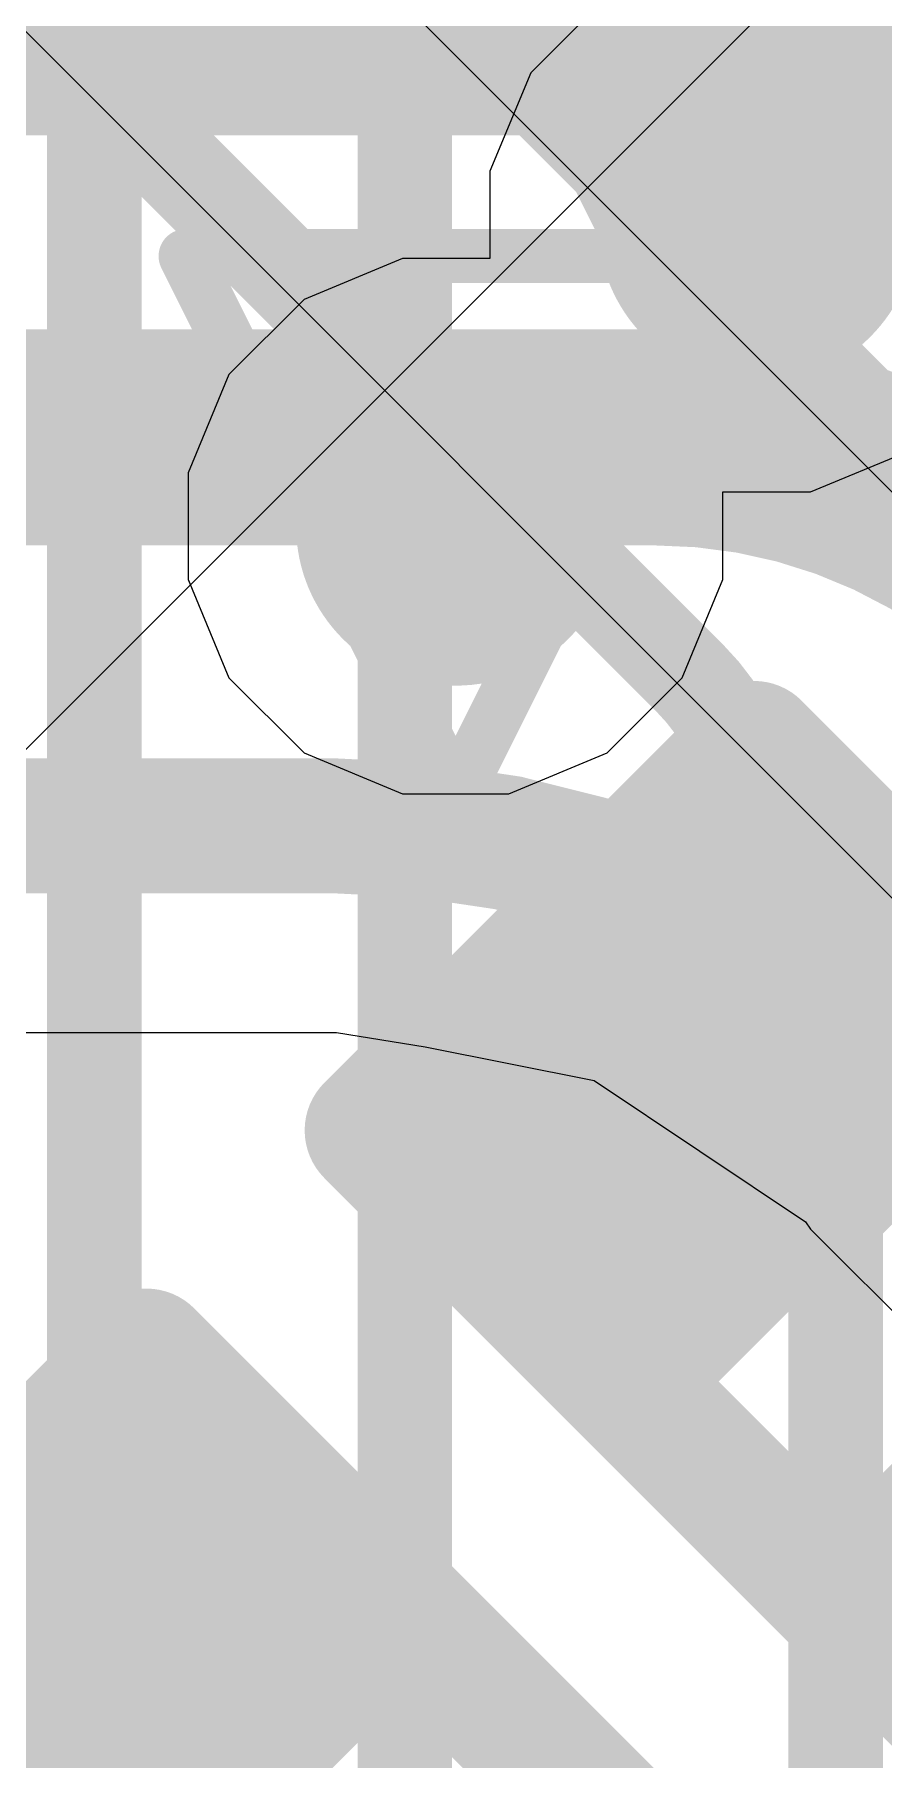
# Model space of a CAD drawing. Header units: inches. Extents: x -6 to 283, y -12 to 154.
# Drawn here: x 43.925 to 44.724, y 11.128 to 12.75 of the extents above; entities that cross this region are included whole.
import ezdxf

# ---------------------------------------------------------------- set-up
doc = ezdxf.new("R2010")
doc.units = ezdxf.units.IN
for name, color, linetype in [('Bottom Layer', 5, 'Continuous'), ('Drill Drawing', 1, 'Continuous'), ('GND-1', 16, 'Continuous'), ('PWR-2', 130, 'Continuous'), ('Signal L1', 76, 'Continuous'), ('Signal L2', 6, 'Continuous'), ('Top Layer', 1, 'Continuous'), ('Top Overlay', 2, 'Continuous'), ('Top Paste', 8, 'Continuous'), ('Top Solder', 216, 'Continuous'), ('Via Holes', 16, 'Continuous')]:
    doc.layers.add(name, color=color, linetype=linetype)

# ---------------------------------------------------------------- blocks, each defined once
blk = doc.blocks.new('R___0201_125')
at = {"layer": 'Top Layer'}
for points in [[(-0.40999791, 0.18499963), (-0.13999845, 0.18499963), (-0.13999845, -0.18499963), (-0.40999791, -0.18499963)], [(0.14000099, 0.18499963), (0.41000045, 0.18499963), (0.41000045, -0.18499963), (0.14000099, -0.18499963)]]:
    blk.add_hatch(color=1, dxfattribs=at).paths.add_polyline_path(points)
at = {"layer": 'Top Paste'}
for points in [[(-0.40999791, 0.18499963), (-0.13999845, 0.18499963), (-0.13999845, -0.18499963), (-0.40999791, -0.18499963)], [(0.14000099, 0.18499963), (0.41000045, 0.18499963), (0.41000045, -0.18499963), (0.14000099, -0.18499963)]]:
    blk.add_hatch(color=8, dxfattribs=at).paths.add_polyline_path(points)
at = {"layer": 'Top Solder'}
for points in [[(-0.46499907, 0.24000079), (-0.08499729, 0.24000079), (-0.08499729, -0.24000079), (-0.46499907, -0.24000079)], [(0.08499983, 0.24000079), (0.46500161, 0.24000079), (0.46500161, -0.24000079), (0.08499983, -0.24000079)]]:
    blk.add_hatch(color=216, dxfattribs=at).paths.add_polyline_path(points)
at = {"layer": 'Top Overlay'}
for points in [[(0.4826, 0.254, 0.127, 0.127, 0), (-0.4826, 0.254, 0.127, 0.127, 0)], [(-0.4826, 0.254, 0.127, 0.127, 0), (-0.4826, -0.254, 0.127, 0.127, 0)], [(0.4826, 0.254, 0.127, 0.127, 0), (0.4826, -0.254, 0.127, 0.127, 0)], [(0.4826, -0.254, 0.127, 0.127, 0), (-0.4826, -0.254, 0.127, 0.127, 0)]]:
    blk.add_lwpolyline(points, format="xyseb", dxfattribs=at)
for points in [[(-0.51435, 0.254, 0.0635, 0.0635, 1), (-0.4508499999999999, 0.254, 0.0635, 0.0635, 1)], [(-0.51435, 0.254, 0.0635, 0.0635, 1), (-0.4508499999999999, 0.254, 0.0635, 0.0635, 1)], [(0.4508499999999999, 0.254, 0.0635, 0.0635, 1), (0.51435, 0.254, 0.0635, 0.0635, 1)], [(0.4508499999999999, 0.254, 0.0635, 0.0635, 1), (0.51435, 0.254, 0.0635, 0.0635, 1)], [(-0.51435, -0.254, 0.0635, 0.0635, 1), (-0.4508499999999999, -0.254, 0.0635, 0.0635, 1)], [(-0.51435, -0.254, 0.0635, 0.0635, 1), (-0.4508499999999999, -0.254, 0.0635, 0.0635, 1)], [(0.4508499999999999, -0.254, 0.0635, 0.0635, 1), (0.51435, -0.254, 0.0635, 0.0635, 1)], [(0.4508499999999999, -0.254, 0.0635, 0.0635, 1), (0.51435, -0.254, 0.0635, 0.0635, 1)]]:
    blk.add_lwpolyline(points, format="xyseb", close=True, dxfattribs=at)
blk = doc.blocks.new('R___0201_126')
at = {"layer": 'Top Layer'}
for points in [[(-0.40999791, 0.18499963), (-0.13999845, 0.18499963), (-0.13999845, -0.18499963), (-0.40999791, -0.18499963)], [(0.14000099, 0.18499963), (0.41000045, 0.18499963), (0.41000045, -0.18499963), (0.14000099, -0.18499963)]]:
    blk.add_hatch(color=1, dxfattribs=at).paths.add_polyline_path(points)
at = {"layer": 'Top Paste'}
for points in [[(-0.40999791, 0.18499963), (-0.13999845, 0.18499963), (-0.13999845, -0.18499963), (-0.40999791, -0.18499963)], [(0.14000099, 0.18499963), (0.41000045, 0.18499963), (0.41000045, -0.18499963), (0.14000099, -0.18499963)]]:
    blk.add_hatch(color=8, dxfattribs=at).paths.add_polyline_path(points)
at = {"layer": 'Top Solder'}
for points in [[(-0.46499907, 0.24000079), (-0.08499729, 0.24000079), (-0.08499729, -0.24000079), (-0.46499907, -0.24000079)], [(0.08499983, 0.24000079), (0.46500161, 0.24000079), (0.46500161, -0.24000079), (0.08499983, -0.24000079)]]:
    blk.add_hatch(color=216, dxfattribs=at).paths.add_polyline_path(points)
at = {"layer": 'Top Overlay'}
for points in [[(-0.4826, 0.254, 0.127, 0.127, 0), (-0.4826, -0.254, 0.127, 0.127, 0)], [(0.4826, 0.254, 0.127, 0.127, 0), (-0.4826, 0.254, 0.127, 0.127, 0)], [(0.4826, 0.254, 0.127, 0.127, 0), (0.4826, -0.254, 0.127, 0.127, 0)], [(0.4826, -0.254, 0.127, 0.127, 0), (-0.4826, -0.254, 0.127, 0.127, 0)]]:
    blk.add_lwpolyline(points, format="xyseb", dxfattribs=at)
for points in [[(-0.51435, 0.254, 0.0635, 0.0635, 1), (-0.4508499999999999, 0.254, 0.0635, 0.0635, 1)], [(-0.51435, 0.254, 0.0635, 0.0635, 1), (-0.4508499999999999, 0.254, 0.0635, 0.0635, 1)], [(0.4508499999999999, 0.254, 0.0635, 0.0635, 1), (0.51435, 0.254, 0.0635, 0.0635, 1)], [(0.4508499999999999, 0.254, 0.0635, 0.0635, 1), (0.51435, 0.254, 0.0635, 0.0635, 1)], [(-0.51435, -0.254, 0.0635, 0.0635, 1), (-0.4508499999999999, -0.254, 0.0635, 0.0635, 1)], [(-0.51435, -0.254, 0.0635, 0.0635, 1), (-0.4508499999999999, -0.254, 0.0635, 0.0635, 1)], [(0.4508499999999999, -0.254, 0.0635, 0.0635, 1), (0.51435, -0.254, 0.0635, 0.0635, 1)], [(0.4508499999999999, -0.254, 0.0635, 0.0635, 1), (0.51435, -0.254, 0.0635, 0.0635, 1)]]:
    blk.add_lwpolyline(points, format="xyseb", close=True, dxfattribs=at)

msp = doc.modelspace()

# ---------------------------------------------------------------- hatches: boundary and pattern name
at = {"layer": 'GND-1'}
h = msp.add_hatch(color=16, dxfattribs=at)
edge = h.paths.add_edge_path()
edge.add_arc((44.60538704, 12.5715776), 0.1499997, 0, 360)
h = msp.add_hatch(color=16, dxfattribs=at)
edge = h.paths.add_edge_path()
edge.add_arc((44.3214125, 12.28760306), 0.1499997, 0, 360)
at = {"layer": 'Signal L1'}
h = msp.add_hatch(color=76, dxfattribs=at)
edge = h.paths.add_edge_path()
edge.add_arc((44.60538704, 12.5715776), 0.1499997, 0, 360)
h = msp.add_hatch(color=76, dxfattribs=at)
edge = h.paths.add_edge_path()
edge.add_arc((44.3214125, 12.28760306), 0.1499997, 0, 360)
at = {"layer": 'Top Layer'}
h = msp.add_hatch(color=1, dxfattribs=at)
edge = h.paths.add_edge_path()
edge.add_arc((44.60538704, 12.5715776), 0.1499997, 0, 360)
h = msp.add_hatch(color=1, dxfattribs=at)
edge = h.paths.add_edge_path()
edge.add_arc((44.3214125, 12.28760306), 0.1499997, 0, 360)
at = {"layer": 'Via Holes'}
h = msp.add_hatch(color=7, dxfattribs=at)
edge = h.paths.add_edge_path()
edge.add_arc((44.60538704, 12.5715776), 0.07499858, 0, 360)
h = msp.add_hatch(color=7, dxfattribs=at)
edge = h.paths.add_edge_path()
edge.add_arc((44.3214125, 12.28760306), 0.07499858, 0, 360)

# ---------------------------------------------------------------- linework, layer by layer
at = {"layer": 'Bottom Layer'}
for p, q in [((42.70665829999999, 11.81143688), (44.20783386, 11.81143688)), ((44.20783386, 11.81143688), (44.2091699, 11.8114318)), ((44.2091699, 11.8114318), (44.20941628, 11.8114572)), ((44.20941628, 11.8114572), (44.29275876, 11.79800028)), ((44.29275876, 11.79800028), (44.45177292, 11.76636966)), ((44.45177292, 11.76636966), (44.65071334, 11.6334413)), ((44.65071334, 11.6334413), (44.65530312, 11.62657314)), ((44.65530312, 11.62657314), (44.7749295, 11.50694676))]:
    msp.add_line(p, q, dxfattribs=at)
for points in [[(42.91201221999999, 12.74401566, 0.1778, 0.1778, 0), (44.58375132, 12.74401566, 0.1778, 0.1778, 0)], [(44.58375132, 12.74401566, 0.1778, 0.1778, -0.1983745397232488), (45.06631576, 12.5447171, 0.1778, 0.1778, 0)], [(42.88118932, 12.37110302, 0.2032, 0.2032, 0), (44.50885942, 12.37110048, 0.2032, 0.2032, 0)], [(44.50885942, 12.37110302, 0.2032, 0.2032, -0.1989132255069553), (44.89349416, 12.21178152, 0.2032, 0.2032, 0)], [(42.54507366, 12.00566814, 0.127, 0.127, 0), (44.20820723999999, 12.00566814, 0.127, 0.127, 0)], [(44.20820723999999, 12.00566814, 0.127, 0.127, 0), (44.20954073999999, 12.0056656, 0.127, 0.127, 0)], [(44.20954073999999, 12.00566814, 0.127, 0.127, -0.1987482785183729), (44.792646, 11.76391602, 0.127, 0.127, 0)]]:
    msp.add_lwpolyline(points, format="xyseb", dxfattribs=at)
for points in [[(44.53930132, 12.74401566, 0.08889999999999999, 0.08889999999999999, 1), (44.62820132, 12.74401566, 0.08889999999999999, 0.08889999999999999, 1)], [(44.53930132, 12.74401566, 0.08889999999999999, 0.08889999999999999, 1), (44.62820132, 12.74401566, 0.08889999999999999, 0.08889999999999999, 1)], [(44.45805942, 12.37110302, 0.1016, 0.1016, 1), (44.55965942, 12.37110302, 0.1016, 0.1016, 1)], [(44.45805942, 12.37110048, 0.1016, 0.1016, 1), (44.55965942, 12.37110048, 0.1016, 0.1016, 1)], [(44.17645724, 12.00566814, 0.0635, 0.0635, 1), (44.23995724, 12.00566814, 0.0635, 0.0635, 1)], [(44.17645724, 12.00566814, 0.0635, 0.0635, 1), (44.23995724, 12.00566814, 0.0635, 0.0635, 1)], [(44.17779074, 12.00566814, 0.0635, 0.0635, 1), (44.24129074, 12.00566814, 0.0635, 0.0635, 1)], [(44.17779074, 12.0056656, 0.0635, 0.0635, 1), (44.24129074, 12.0056656, 0.0635, 0.0635, 1)]]:
    msp.add_lwpolyline(points, format="xyseb", close=True, dxfattribs=at)
at = {"layer": 'Drill Drawing'}
for points in [[(44.35138704, 12.8255776, 0.0508, 0.0508, 0), (44.60538704, 12.3175776, 0.0508, 0.0508, 0)], [(44.60538704, 12.3175776, 0.0508, 0.0508, 0), (44.85938704, 12.8255776, 0.0508, 0.0508, 0)], [(44.0674125, 12.54160306, 0.0508, 0.0508, 0), (44.5754125, 12.54160306, 0.0508, 0.0508, 0)], [(44.0674125, 12.54160306, 0.0508, 0.0508, 0), (44.3214125, 12.03360306, 0.0508, 0.0508, 0)], [(44.3214125, 12.03360306, 0.0508, 0.0508, 0), (44.5754125, 12.54160306, 0.0508, 0.0508, 0)]]:
    msp.add_lwpolyline(points, format="xyseb", dxfattribs=at)
for points in [[(44.0547125, 12.54160306, 0.0254, 0.0254, 1), (44.0801125, 12.54160306, 0.0254, 0.0254, 1)], [(44.0547125, 12.54160306, 0.0254, 0.0254, 1), (44.0801125, 12.54160306, 0.0254, 0.0254, 1)], [(44.5627125, 12.54160306, 0.0254, 0.0254, 1), (44.58811249999999, 12.54160306, 0.0254, 0.0254, 1)], [(44.5627125, 12.54160306, 0.0254, 0.0254, 1), (44.58811249999999, 12.54160306, 0.0254, 0.0254, 1)], [(44.59268703999999, 12.3175776, 0.0254, 0.0254, 1), (44.61808704, 12.3175776, 0.0254, 0.0254, 1)], [(44.59268703999999, 12.3175776, 0.0254, 0.0254, 1), (44.61808704, 12.3175776, 0.0254, 0.0254, 1)], [(44.3087125, 12.03360306, 0.0254, 0.0254, 1), (44.3341125, 12.03360306, 0.0254, 0.0254, 1)], [(44.3087125, 12.03360306, 0.0254, 0.0254, 1), (44.3341125, 12.03360306, 0.0254, 0.0254, 1)]]:
    msp.add_lwpolyline(points, format="xyseb", close=True, dxfattribs=at)
at = {"layer": 'GND-1'}
for p, q in [((44.46286764, 12.7848741), (44.39209054, 12.714097)), ((44.39209054, 12.714097), (44.35378734, 12.62162322)), ((44.35378734, 12.62162322), (44.35378734, 12.53920276)), ((44.27136688, 12.53920276), (44.1788931, 12.50089956)), ((44.35378734, 12.53920276), (44.27136688, 12.53920276)), ((44.1788931, 12.50089956), (44.108116, 12.43012246)), ((44.108116, 12.43012246), (44.06981279999999, 12.33764868)), ((44.65543266, 12.3199779), (44.74790644, 12.3582811)), ((44.06981279999999, 12.33764868), (44.06981279999999, 12.23755744)), ((44.57301219999999, 12.23755744), (44.57301219999999, 12.3199779)), ((44.57301219999999, 12.3199779), (44.65543266, 12.3199779)), ((44.06981279999999, 12.23755744), (44.108116, 12.14508366)), ((44.534709, 12.14508366), (44.57301219999999, 12.23755744)), ((44.108116, 12.14508366), (44.1788931, 12.07430656)), ((44.4639319, 12.07430656), (44.534709, 12.14508366)), ((44.1788931, 12.07430656), (44.27136688, 12.03600336)), ((44.37145812, 12.03600336), (44.4639319, 12.07430656)), ((44.27136688, 12.03600336), (44.37145812, 12.03600336))]:
    msp.add_line(p, q, dxfattribs=at)
at = {"layer": 'PWR-2'}
for p, q in [((42.38568612, 14.28406846), (47.31505142, 9.35470062)), ((44.82846508, 12.22325724), (44.25760008, 12.79412732))]:
    msp.add_line(p, q, dxfattribs=at)
at = {"layer": 'Signal L1'}
for points in [[(43.9816367, 12.70480822, 0.08889999999999999, 0.08889999999999999, 0), (43.9816367, 13.12786046, 0.08889999999999999, 0.08889999999999999, 0)], [(44.27373669999999, 12.82579858, 0.08889999999999999, 0.08889999999999999, 0), (44.56667236, 12.53286292, 0.08889999999999999, 0.08889999999999999, 0)], [(43.9816367, 12.70480822, 0.08889999999999999, 0.08889999999999999, 0), (44.36012718, 12.32631774, 0.08889999999999999, 0.08889999999999999, 0)], [(44.56667236, 12.53286292, 0.08889999999999999, 0.08889999999999999, 0), (44.60538704, 12.5715776, 0.08889999999999999, 0.08889999999999999, 0)], [(44.3214125, 12.28760306, 0.08889999999999999, 0.08889999999999999, 0), (44.36012718, 12.32631774, 0.08889999999999999, 0.08889999999999999, 0)]]:
    msp.add_lwpolyline(points, format="xyseb", dxfattribs=at)
for points in [[(43.9594117, 12.70480822, 0.04445, 0.04445, 1), (44.00386169999999, 12.70480822, 0.04445, 0.04445, 1)], [(43.9594117, 12.70480822, 0.04445, 0.04445, 1), (44.00386169999999, 12.70480822, 0.04445, 0.04445, 1)], [(44.58316204, 12.5715776, 0.04445, 0.04445, 1), (44.62761204, 12.5715776, 0.04445, 0.04445, 1)], [(44.54444735999999, 12.53286292, 0.04445, 0.04445, 1), (44.58889736, 12.53286292, 0.04445, 0.04445, 1)], [(44.54444735999999, 12.53286292, 0.04445, 0.04445, 1), (44.58889736, 12.53286292, 0.04445, 0.04445, 1)], [(44.33790218, 12.32631774, 0.04445, 0.04445, 1), (44.38235218, 12.32631774, 0.04445, 0.04445, 1)], [(44.33790218, 12.32631774, 0.04445, 0.04445, 1), (44.38235218, 12.32631774, 0.04445, 0.04445, 1)], [(44.2991875, 12.28760306, 0.04445, 0.04445, 1), (44.3436375, 12.28760306, 0.04445, 0.04445, 1)]]:
    msp.add_lwpolyline(points, format="xyseb", close=True, dxfattribs=at)
at = {"layer": 'Signal L2'}
for points in [[(43.9816367, 10.5236899, 0.08889999999999999, 0.08889999999999999, 0), (43.9816367, 13.12786046, 0.08889999999999999, 0.08889999999999999, 0)], [(44.27373669999999, 10.40269954, 0.08889999999999999, 0.08889999999999999, 0), (44.27373669999999, 13.12786046, 0.08889999999999999, 0.08889999999999999, 0)], [(44.67895813999999, 11.64050758, 0.08889999999999999, 0.08889999999999999, 0), (44.7740151, 11.73556454, 0.08889999999999999, 0.08889999999999999, 0)], [(44.67895813999999, 9.4687009, 0.08889999999999999, 0.08889999999999999, 0), (44.67895813999999, 11.64050758, 0.08889999999999999, 0.08889999999999999, 0)]]:
    msp.add_lwpolyline(points, format="xyseb", dxfattribs=at)
msp.add_lwpolyline([(44.65673313999999, 11.64050758, 0.04445, 0.04445, 1), (44.70118314, 11.64050758, 0.04445, 0.04445, 1)], format="xyseb", close=True, dxfattribs=at)
msp.add_lwpolyline([(44.65673313999999, 11.64050758, 0.04445, 0.04445, 1), (44.70118314, 11.64050758, 0.04445, 0.04445, 1)], format="xyseb", close=True, dxfattribs=at)
at = {"layer": 'Top Layer'}
for p, q in [((46.09576251999999, 14.256258), (41.02593014, 9.18642562)), ((44.46286764, 12.7848741), (44.39209054, 12.714097)), ((44.39209054, 12.714097), (44.35378734, 12.62162322)), ((44.35378734, 12.62162322), (44.35378734, 12.53920276)), ((44.27136688, 12.53920276), (44.1788931, 12.50089956)), ((44.35378734, 12.53920276), (44.27136688, 12.53920276)), ((44.1788931, 12.50089956), (44.108116, 12.43012246)), ((44.108116, 12.43012246), (44.06981279999999, 12.33764868)), ((44.06981279999999, 12.33764868), (44.06981279999999, 12.23755744)), ((44.06981279999999, 12.23755744), (44.07193624, 12.23243172)), ((44.07193624, 12.23243172), (43.45807412, 11.6185696))]:
    msp.add_line(p, q, dxfattribs=at)
for points in [[(44.60538704, 12.53024672, 0.08889999999999999, 0.08889999999999999, 0), (44.60538704, 12.5715776, 0.08889999999999999, 0.08889999999999999, 0)], [(44.60538704, 12.4941457, 0.08889999999999999, 0.08889999999999999, 0), (44.60538704, 12.53024672, 0.08889999999999999, 0.08889999999999999, 0)], [(44.63337022, 12.46549704, 0.08889999999999999, 0.08889999999999999, -0.2068322613617044), (44.60538704, 12.53024672, 0.08889999999999999, 0.08889999999999999, 0)], [(44.63336768, 12.4654945, 0.08889999999999999, 0.08889999999999999, 0), (44.64365722, 12.45581456, 0.08889999999999999, 0.08889999999999999, 0)], [(44.64365722, 12.45581456, 0.08889999999999999, 0.08889999999999999, -0.00567521847858613), (44.64511263999999, 12.45441502, 0.08889999999999999, 0.08889999999999999, 0)], [(44.64511263999999, 12.45441502, 0.08889999999999999, 0.08889999999999999, 0), (44.64522948, 12.45429818, 0.08889999999999999, 0.08889999999999999, 0)], [(44.64511263999999, 12.45441502, 0.08889999999999999, 0.08889999999999999, -0.00046466250163391), (44.64522948, 12.45429818, 0.08889999999999999, 0.08889999999999999, 0)], [(44.64522948, 12.45429818, 0.08889999999999999, 0.08889999999999999, 0), (44.70129236, 12.39824038, 0.08889999999999999, 0.08889999999999999, 0)], [(44.70129236, 12.39824038, 0.08889999999999999, 0.08889999999999999, 0), (44.75680913999999, 12.3427236, 0.08889999999999999, 0.08889999999999999, 0)], [(44.89433236, 12.28575902, 0.08889999999999999, 0.08889999999999999, -0.198912367379658), (44.75681168, 12.3427236, 0.08889999999999999, 0.08889999999999999, 0)], [(44.3214125, 12.28760306, 0.08889999999999999, 0.08889999999999999, 0), (44.39883931999999, 12.28760306, 0.08889999999999999, 0.08889999999999999, 0)], [(44.39883931999999, 12.28760306, 0.08889999999999999, 0.08889999999999999, 0), (44.54213342, 12.14430896, 0.08889999999999999, 0.08889999999999999, 0)], [(44.54213342, 12.14430642, 0.08889999999999999, 0.08889999999999999, -0.198912367379658), (44.60088869999999, 12.00246266, 0.08889999999999999, 0.08889999999999999, 0)], [(44.60088869999999, 11.9193691, 0.08889999999999999, 0.08889999999999999, 0), (44.60088869999999, 12.00246266, 0.08889999999999999, 0.08889999999999999, 0)], [(44.60088869999999, 11.9193691, 0.08889999999999999, 0.08889999999999999, 0), (44.60469362, 11.91556418, 0.08889999999999999, 0.08889999999999999, 0)], [(44.60469362, 11.78750246, 0.08889999999999999, 0.08889999999999999, 0), (44.60469362, 11.91556418, 0.08889999999999999, 0.08889999999999999, 0)], [(44.56933936, 11.7521482, 0.08889999999999999, 0.08889999999999999, 0), (44.60469362, 11.78750246, 0.08889999999999999, 0.08889999999999999, 0)], [(43.86978018, 11.1806482, 0.08889999999999999, 0.08889999999999999, 0), (43.99783935999999, 11.1806482, 0.08889999999999999, 0.08889999999999999, 0)]]:
    msp.add_lwpolyline(points, format="xyseb", dxfattribs=at)
for points in [[(44.58316204, 12.5715776, 0.04445, 0.04445, 1), (44.62761204, 12.5715776, 0.04445, 0.04445, 1)], [(44.58316204, 12.53024672, 0.04445, 0.04445, 1), (44.62761204, 12.53024672, 0.04445, 0.04445, 1)], [(44.58316204, 12.53024672, 0.04445, 0.04445, 1), (44.62761204, 12.53024672, 0.04445, 0.04445, 1)], [(44.58316204, 12.53024672, 0.04445, 0.04445, 1), (44.62761204, 12.53024672, 0.04445, 0.04445, 1)], [(44.58316204, 12.4941457, 0.04445, 0.04445, 1), (44.62761204, 12.4941457, 0.04445, 0.04445, 1)], [(44.61114268, 12.4654945, 0.04445, 0.04445, 1), (44.65559268, 12.4654945, 0.04445, 0.04445, 1)], [(44.61114522, 12.46549704, 0.04445, 0.04445, 1), (44.65559522, 12.46549704, 0.04445, 0.04445, 1)], [(44.62143222, 12.45581456, 0.04445, 0.04445, 1), (44.66588222, 12.45581456, 0.04445, 0.04445, 1)], [(44.62143222, 12.45581456, 0.04445, 0.04445, 1), (44.66588222, 12.45581456, 0.04445, 0.04445, 1)], [(44.62288763999999, 12.45441502, 0.04445, 0.04445, 1), (44.66733763999999, 12.45441502, 0.04445, 0.04445, 1)], [(44.62288763999999, 12.45441502, 0.04445, 0.04445, 1), (44.66733763999999, 12.45441502, 0.04445, 0.04445, 1)], [(44.62288763999999, 12.45441502, 0.04445, 0.04445, 1), (44.66733763999999, 12.45441502, 0.04445, 0.04445, 1)], [(44.62300448, 12.45429818, 0.04445, 0.04445, 1), (44.66745448, 12.45429818, 0.04445, 0.04445, 1)], [(44.62300448, 12.45429818, 0.04445, 0.04445, 1), (44.66745448, 12.45429818, 0.04445, 0.04445, 1)], [(44.62300448, 12.45429818, 0.04445, 0.04445, 1), (44.66745448, 12.45429818, 0.04445, 0.04445, 1)], [(44.67906736, 12.39824038, 0.04445, 0.04445, 1), (44.72351736, 12.39824038, 0.04445, 0.04445, 1)], [(44.67906736, 12.39824038, 0.04445, 0.04445, 1), (44.72351736, 12.39824038, 0.04445, 0.04445, 1)], [(44.73458414, 12.3427236, 0.04445, 0.04445, 1), (44.77903413999999, 12.3427236, 0.04445, 0.04445, 1)], [(44.73458668, 12.3427236, 0.04445, 0.04445, 1), (44.77903668, 12.3427236, 0.04445, 0.04445, 1)], [(44.2991875, 12.28760306, 0.04445, 0.04445, 1), (44.3436375, 12.28760306, 0.04445, 0.04445, 1)], [(44.37661431999999, 12.28760306, 0.04445, 0.04445, 1), (44.42106432, 12.28760306, 0.04445, 0.04445, 1)], [(44.37661431999999, 12.28760306, 0.04445, 0.04445, 1), (44.42106432, 12.28760306, 0.04445, 0.04445, 1)], [(44.51990842, 12.14430896, 0.04445, 0.04445, 1), (44.56435842, 12.14430896, 0.04445, 0.04445, 1)], [(44.51990842, 12.14430642, 0.04445, 0.04445, 1), (44.56435842, 12.14430642, 0.04445, 0.04445, 1)], [(44.57866369999999, 12.00246266, 0.04445, 0.04445, 1), (44.6231137, 12.00246266, 0.04445, 0.04445, 1)], [(44.57866369999999, 12.00246266, 0.04445, 0.04445, 1), (44.6231137, 12.00246266, 0.04445, 0.04445, 1)], [(44.57866369999999, 11.9193691, 0.04445, 0.04445, 1), (44.6231137, 11.9193691, 0.04445, 0.04445, 1)], [(44.57866369999999, 11.9193691, 0.04445, 0.04445, 1), (44.6231137, 11.9193691, 0.04445, 0.04445, 1)], [(44.58246861999999, 11.91556418, 0.04445, 0.04445, 1), (44.62691862, 11.91556418, 0.04445, 0.04445, 1)], [(44.58246861999999, 11.91556418, 0.04445, 0.04445, 1), (44.62691862, 11.91556418, 0.04445, 0.04445, 1)], [(44.58246861999999, 11.78750246, 0.04445, 0.04445, 1), (44.62691862, 11.78750246, 0.04445, 0.04445, 1)], [(44.58246861999999, 11.78750246, 0.04445, 0.04445, 1), (44.62691862, 11.78750246, 0.04445, 0.04445, 1)], [(44.54711435999999, 11.7521482, 0.04445, 0.04445, 1), (44.59156436, 11.7521482, 0.04445, 0.04445, 1)], [(43.97561435999999, 11.1806482, 0.04445, 0.04445, 1), (44.02006436, 11.1806482, 0.04445, 0.04445, 1)]]:
    msp.add_lwpolyline(points, format="xyseb", close=True, dxfattribs=at)

# ---------------------------------------------------------------- block references
at = {"rotation": 135}
for name, p in [('R___0201_125', (44.76379414, 11.55769342)), ('R___0201_126', (44.19229414, 10.98619342))]:
    msp.add_blockref(name, p, dxfattribs=at)

doc.saveas('drawing.dxf')
